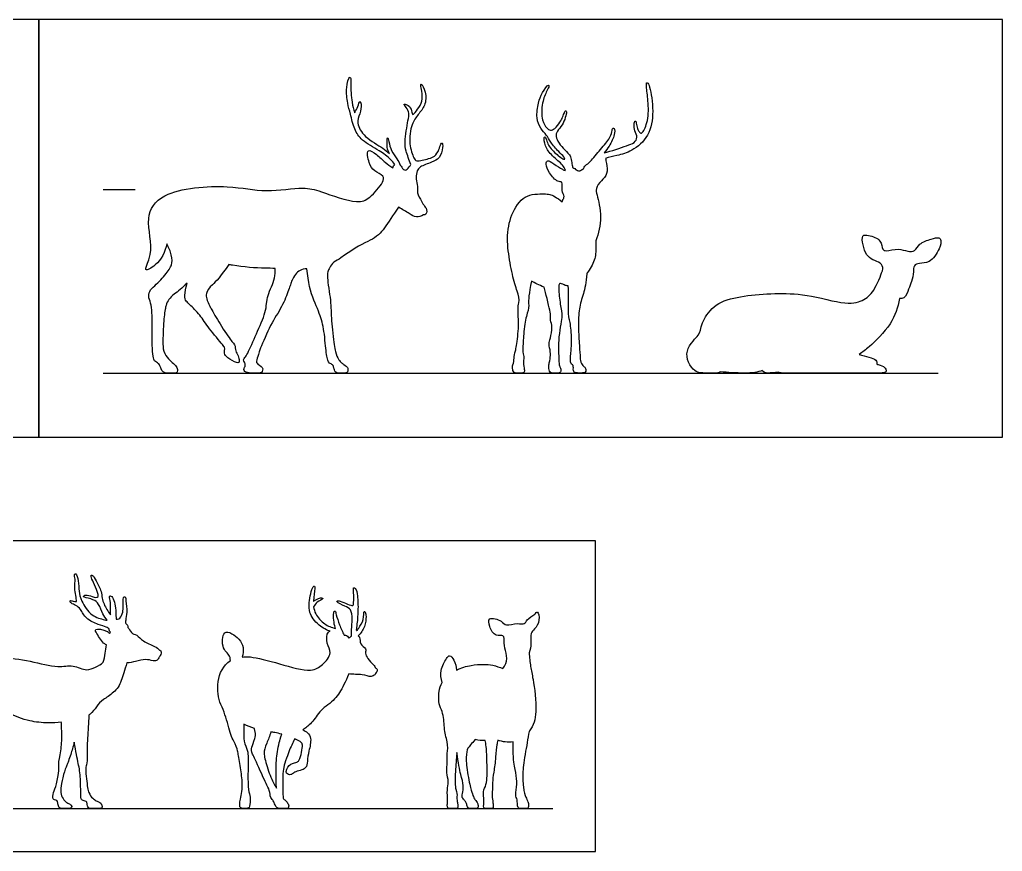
# Model space of a CAD drawing. Header units: millimetres. Extents: x 522.18 to 531.32, y 0.59 to 4.54.
# Drawn here: x 526.659 to 531.322, y 0.592 to 4.537 of the extents above; entities that cross this region are included whole.
import ezdxf

# ---------------------------------------------------------------- set-up
doc = ezdxf.new("R2010")
doc.units = ezdxf.units.MM
for name, color, linetype, true_color in [('AG-DIAGRAM', 7, 'Continuous', 0xfecc66), ('AG-GUIDES', 7, 'Continuous', 0xcccccc), ('AG-OUTLINE', 7, 'Continuous', 0x8000ff), ('X-VPRT', 6, 'Continuous', 0xff00ff)]:
    doc.layers.add(name, color=color, linetype=linetype, true_color=true_color)

msp = doc.modelspace()

# ---------------------------------------------------------------- linework, layer by layer
at = {"layer": 'AG-DIAGRAM'}
for points in [[(527.055, 2.8609), (531.0174, 2.8609)], [(525.9882, 0.7951), (529.1886, 0.7951)]]:
    msp.add_lwpolyline(points, dxfattribs=at)
at = {"layer": 'AG-GUIDES'}
msp.add_lwpolyline([(527.055, 3.7309), (527.2074, 3.7309)], dxfattribs=at)
at = {"layer": 'AG-OUTLINE'}
for points, knots in [([(528.5455, 3.82), (528.5497, 3.8268), (528.558, 3.8426), (528.6154, 3.86), (528.6526, 3.8789), (528.6684, 3.9267), (528.6654, 3.9569), (528.6551, 3.9452), (528.65, 3.9196), (528.629, 3.8862), (528.6006, 3.879), (528.541, 3.8604), (528.5274, 3.8838), (528.5031, 3.9501), (528.5163, 4.0407), (528.5488, 4.087), (528.5859, 4.1301), (528.5894, 4.1885), (528.5651, 4.2384), (528.5613, 4.2234), (528.5682, 4.1962), (528.572, 4.1492), (528.5484, 4.1144), (528.5296, 4.0867), (528.5202, 4.088), (528.5186, 4.1147), (528.5006, 4.1346), (528.477, 4.1388), (528.4962, 4.1202), (528.5086, 4.092), (528.5011, 4.0583), (528.4843, 3.9583), (528.4916, 3.9134), (528.5066, 3.8717), (528.5159, 3.8497), (528.5101, 3.8441), (528.5008, 3.8223), (528.4784, 3.824), (528.4744, 3.8359), (528.468, 3.8447), (528.4648, 3.8476), (528.4598, 3.8577), (528.4502, 3.8782), (528.4199, 3.9153), (528.4127, 3.954), (528.4026, 3.993), (528.4002, 3.927), (528.4085, 3.9115), (528.4135, 3.9017), (528.4031, 3.9108), (528.3834, 3.9308), (528.2948, 3.9754), (528.2554, 4.0443), (528.2735, 4.0898), (528.2826, 4.1321), (528.2714, 4.1582), (528.266, 4.1213), (528.2527, 4.1066), (528.2491, 4.0969), (528.2487, 4.0958), (528.2437, 4.1124), (528.2345, 4.1446), (528.2286, 4.2284), (528.2314, 4.2617), (528.2207, 4.2671), (528.2063, 4.2098), (528.2138, 4.1414), (528.229, 4.0897), (528.2456, 4.0159), (528.2819, 3.9611), (528.3641, 3.9182), (528.4181, 3.8779), (528.4322, 3.8585), (528.4386, 3.8493), (528.4365, 3.8479), (528.4324, 3.8438), (528.4299, 3.8381), (528.429, 3.8346), (528.417, 3.843), (528.3921, 3.8607), (528.357, 3.8953), (528.301, 3.9334), (528.3158, 3.8534), (528.3376, 3.8179), (528.3899, 3.7993), (528.3839, 3.7613), (528.3201, 3.6888), (528.258, 3.6608), (528.085, 3.724), (528.0059, 3.7461), (527.8188, 3.7143), (527.6531, 3.7577), (527.3355, 3.7328), (527.2485, 3.5979), (527.2912, 3.4659), (527.2672, 3.3807), (527.243, 3.3367), (527.3164, 3.3739), (527.3511, 3.4366), (527.3572, 3.4743), (527.3671, 3.455), (527.374, 3.4373), (527.3826, 3.4022), (527.383, 3.3864), (527.3752, 3.362), (527.3648, 3.3457), (527.3309, 3.305), (527.3124, 3.286), (527.2724, 3.2509), (527.2665, 3.2314), (527.2831, 3.1887), (527.2872, 3.1583), (527.2869, 3.0791), (527.2873, 3.0373), (527.2892, 2.949), (527.2929, 2.9245), (527.3056, 2.9147), (527.3114, 2.9104), (527.3206, 2.9037), (527.3241, 2.8979), (527.328, 2.8867), (527.3288, 2.884), (527.333, 2.8676), (527.3433, 2.8609), (527.3778, 2.8609), (527.3898, 2.8609), (527.4032, 2.8609), (527.4069, 2.8647), (527.4084, 2.8798), (527.4064, 2.8866), (527.3971, 2.8976), (527.3909, 2.9039), (527.3818, 2.9122), (527.3806, 2.9132), (527.3698, 2.9229), (527.3609, 2.9329), (527.3448, 2.9556), (527.3402, 2.9705), (527.338, 3.0074), (527.3387, 3.039), (527.3432, 3.1163), (527.3458, 3.1423), (527.3505, 3.1696), (527.3519, 3.1762), (527.359, 3.2024), (527.3719, 3.2199), (527.4096, 3.2473), (527.4299, 3.2649), (527.453, 3.2874), (527.4403, 3.2396), (527.439, 3.211), (527.4592, 3.1924), (527.4725, 3.1793), (527.5057, 3.1454), (527.521, 3.1264), (527.5491, 3.084), (527.5683, 3.0591), (527.6175, 3.0017), (527.6303, 2.9854), (527.632, 2.978), (527.6321, 2.9734), (527.6314, 2.9668), (527.6313, 2.9659), (527.6302, 2.958), (527.6317, 2.9511), (527.6393, 2.9374), (527.6499, 2.9293), (527.6845, 2.9102), (527.6949, 2.9075), (527.7017, 2.9159), (527.7021, 2.9221), (527.6971, 2.9389), (527.6936, 2.9471), (527.6872, 2.9585), (527.6856, 2.9622), (527.683, 2.9707), (527.6822, 2.9756), (527.6815, 2.9899), (527.6763, 3), (527.6564, 3.022), (527.6399, 3.046), (527.5984, 3.1126), (527.5829, 3.1387), (527.5671, 3.167), (527.5642, 3.1724), (527.5475, 3.2037), (527.5421, 3.2239), (527.5485, 3.2521), (527.558, 3.2658), (527.5893, 3.2927), (527.6152, 3.3247), (527.6512, 3.3755), (527.6569, 3.3742), (527.6627, 3.3731), (527.7231, 3.3635), (527.7755, 3.3588), (527.8402, 3.3578), (527.8557, 3.3575), (527.8719, 3.3573), (527.8723, 3.3256), (527.8662, 3.2966), (527.8397, 3.2418), (527.8319, 3.215), (527.8287, 3.1651), (527.8203, 3.135), (527.79, 3.0643), (527.775, 3.0299), (527.7454, 2.9628), (527.7345, 2.9423), (527.7205, 2.9277), (527.7197, 2.92), (527.729, 2.9067), (527.7304, 2.9013), (527.7289, 2.8933), (527.728, 2.8908), (527.7218, 2.8804), (527.7223, 2.8738), (527.7338, 2.8635), (527.7439, 2.8609), (527.7728, 2.8609), (527.7848, 2.8609), (527.8038, 2.8609), (527.8096, 2.8654), (527.8141, 2.8832), (527.8093, 2.891), (527.7941, 2.8998), (527.7912, 2.9017), (527.7834, 2.9085), (527.7814, 2.9133), (527.785, 2.9247), (527.7879, 2.9351), (527.7952, 2.9633), (527.8057, 2.9903), (527.8408, 3.07), (527.8586, 3.1043), (527.895, 3.162), (527.9097, 3.1902), (527.9324, 3.2451), (527.9398, 3.2658), (527.9469, 3.2936), (527.955, 3.3098), (527.9792, 3.3446), (527.9972, 3.3539), (528.0219, 3.356), (528.028, 3.2937), (528.0391, 3.2439), (528.0713, 3.1693), (528.0833, 3.138), (528.0989, 3.0874), (528.1044, 3.0555), (528.1108, 2.9788), (528.1143, 2.9511), (528.1215, 2.9171), (528.1265, 2.9076), (528.1394, 2.9036), (528.1436, 2.9006), (528.1473, 2.8941), (528.1488, 2.8899), (528.1512, 2.8817), (528.1519, 2.879), (528.1551, 2.8659), (528.1613, 2.8609), (528.1809, 2.8609), (528.1907, 2.8609), (528.2102, 2.8609), (528.2155, 2.8642), (528.2174, 2.8772), (528.2166, 2.8826), (528.2115, 2.8911), (528.206, 2.8958), (528.1939, 2.9033), (528.1901, 2.9062), (528.1822, 2.9138), (528.178, 2.9186), (528.1665, 2.9345), (528.161, 2.9475), (528.1539, 2.9787), (528.1498, 3.0076), (528.1402, 3.092), (528.1373, 3.1282), (528.1356, 3.1885), (528.132, 3.2234), (528.1194, 3.3029), (528.1178, 3.3287), (528.124, 3.3525), (528.1335, 3.368), (528.1492, 3.3872), (528.1608, 3.3931), (528.1719, 3.3998), (528.2319, 3.4424), (528.2746, 3.4683), (528.3421, 3.4997), (528.3663, 3.518), (528.3858, 3.5431), (528.3881, 3.5463), (528.4073, 3.5757), (528.4296, 3.6085), (528.457, 3.6479), (528.4759, 3.6367), (528.5064, 3.6187), (528.5398, 3.5966), (528.5647, 3.605), (528.5746, 3.6108), (528.5797, 3.6107), (528.5842, 3.6122), (528.587, 3.6153), (528.5923, 3.6214), (528.5909, 3.6392), (528.5827, 3.6498), (528.5796, 3.6523), (528.5747, 3.6602), (528.5663, 3.6767), (528.5418, 3.7155), (528.5497, 3.7549), (528.535, 3.787), (528.5442, 3.8105), (528.5455, 3.82)], [0, 0, 0, 0, 0.304874, 0.775319, 1.178574, 1.61835, 1.906382, 2.081745, 2.408035, 2.784056, 3.131893, 3.598016, 3.881054, 4.397496, 4.990534, 5.455753, 5.910893, 6.398103, 6.801761, 6.954603, 7.288097, 7.711359, 8.123642, 8.467134, 8.606354, 8.909537, 9.242756, 9.472391, 9.730965, 10.074046, 10.444625, 11.062258, 11.475336, 12.001466, 12.001466, 12.001466, 12.297334, 12.559352, 12.793492, 12.953461, 12.953461, 12.953461, 13.314813, 13.738496, 14.153044, 14.426453, 14.840425, 15.197565, 15.197565, 15.197565, 15.597278, 16.212182, 16.743248, 17.166064, 17.583602, 17.820589, 18.132316, 18.47339, 18.516595, 18.516595, 18.516595, 18.965438, 19.54184, 19.881619, 20.011551, 20.449615, 20.984481, 21.443732, 21.975036, 22.474598, 23.073511, 23.581762, 23.94142, 23.94142, 23.94142, 24.028473, 24.139054, 24.139054, 24.139054, 24.551668, 25.015285, 25.417993, 25.879893, 26.307915, 26.730384, 27.066122, 27.663918, 28.172255, 28.988707, 29.57852, 30.393356, 31.244883, 32.319504, 33.036978, 33.848524, 33.980152, 34.384426, 34.82171, 35.486881, 35.486881, 35.486881, 35.702686, 35.702686, 35.9627, 35.9627, 36.222715, 36.222715, 36.48273, 36.48273, 36.742745, 36.742745, 37.00276, 37.00276, 37.262775, 37.262775, 37.522789, 37.522789, 37.782804, 37.782804, 37.984629, 37.984629, 38.042819, 38.042819, 38.302834, 38.302834, 38.562849, 38.562849, 38.822864, 38.822864, 39.082878, 39.082878, 39.3121, 39.3121, 39.342893, 39.342893, 39.602908, 39.602908, 39.862923, 39.862923, 40.122938, 40.122938, 40.310541, 40.310541, 40.382953, 40.382953, 40.642967, 40.642967, 40.868792, 40.868792, 40.868792, 41.094845, 41.094845, 41.320898, 41.320898, 41.546952, 41.546952, 41.773005, 41.773005, 41.999058, 41.999058, 42.196709, 42.196709, 42.225111, 42.225111, 42.451164, 42.451164, 42.677218, 42.677218, 42.903271, 42.903271, 43.129324, 43.129324, 43.355377, 43.355377, 43.457762, 43.457762, 43.58143, 43.58143, 43.807483, 43.807483, 44.033537, 44.033537, 44.214833, 44.214833, 44.25959, 44.25959, 44.485643, 44.485643, 44.711696, 44.711696, 44.937749, 44.937749, 44.937749, 45.001589, 45.001589, 45.599298, 45.599298, 45.773417, 45.773417, 45.773417, 46.000508, 46.000508, 46.249166, 46.249166, 46.497825, 46.497825, 46.746483, 46.746483, 46.995141, 46.995141, 47.2438, 47.2438, 47.413006, 47.413006, 47.492458, 47.492458, 47.741116, 47.741116, 47.989775, 47.989775, 48.238433, 48.238433, 48.487091, 48.487091, 48.73575, 48.73575, 48.807398, 48.807398, 48.984408, 48.984408, 49.233066, 49.233066, 49.481725, 49.481725, 49.730383, 49.730383, 49.979041, 49.979041, 50.2277, 50.2277, 50.476358, 50.476358, 50.696588, 50.696588, 50.696588, 50.930369, 50.930369, 51.164149, 51.164149, 51.39793, 51.39793, 51.631711, 51.631711, 51.865492, 51.865492, 52.099272, 52.099272, 52.2623, 52.2623, 52.333053, 52.333053, 52.566834, 52.566834, 52.800614, 52.800614, 53.034395, 53.034395, 53.268176, 53.268176, 53.501957, 53.501957, 53.609694, 53.609694, 53.735737, 53.735737, 53.969518, 53.969518, 54.203299, 54.203299, 54.43708, 54.43708, 54.67086, 54.67086, 54.904641, 54.904641, 55.138422, 55.138422, 55.138422, 55.267414, 55.267414, 55.865123, 55.865123, 56.38838, 56.38838, 56.462833, 56.462833, 57.060542, 57.060542, 57.060542, 57.53906, 57.916752, 58.281303, 58.281303, 58.281303, 58.449527, 58.449527, 58.449527, 58.773405, 58.921591, 58.921591, 58.921591, 59.251103, 59.661651, 60.047617, 60.416114, 60.736233, 60.736233, 60.736233, 60.736233]), ([(529.4383, 3.879), (529.4557, 3.8849), (529.4983, 3.8938), (529.5672, 3.9116), (529.6507, 3.9851), (529.6694, 4.0993), (529.6531, 4.2116), (529.6393, 4.2396), (529.632, 4.2371), (529.6334, 4.2153), (529.6418, 4.1486), (529.6451, 4.0623), (529.6178, 4.0028), (529.6057, 3.9966), (529.5937, 4.0115), (529.5867, 4.0314), (529.5843, 4.0555), (529.5772, 4.0577), (529.5738, 4.0388), (529.5754, 4.0123), (529.5937, 3.9786), (529.5749, 3.9505), (529.5358, 3.9397), (529.4682, 3.9139), (529.4322, 3.905), (529.441, 3.9153), (529.4627, 3.9448), (529.4828, 3.9874), (529.4835, 4.0209), (529.4717, 4.025), (529.4696, 4.002), (529.456, 3.9677), (529.4086, 3.9154), (529.3648, 3.8585), (529.3395, 3.8445), (529.3369, 3.8352), (529.3359, 3.8313), (529.3308, 3.83), (529.322, 3.8183), (529.3002, 3.8219), (529.2903, 3.8344), (529.2832, 3.8359), (529.2826, 3.836), (529.2814, 3.8439), (529.2784, 3.8591), (529.2748, 3.888), (529.2599, 3.9052), (529.2297, 3.935), (529.2075, 3.9667), (529.2011, 3.997), (529.2228, 4.0224), (529.2433, 4.0542), (529.2523, 4.0866), (529.2551, 4.103), (529.2476, 4.1055), (529.2437, 4.0964), (529.2354, 4.0733), (529.2238, 4.0517), (529.2009, 4.0183), (529.1771, 4.0107), (529.1583, 4.0234), (529.1337, 4.0621), (529.136, 4.1418), (529.1583, 4.1972), (529.1719, 4.2199), (529.1677, 4.2331), (529.1342, 4.1866), (529.1195, 4.1439), (529.1086, 4.0715), (529.1294, 4.0214), (529.1599, 3.9909), (529.1773, 3.9559), (529.2154, 3.9117), (529.2402, 3.8898), (529.248, 3.8744), (529.237, 3.8748), (529.1932, 3.9073), (529.1611, 3.9499), (529.1571, 3.9765), (529.1505, 3.9819), (529.1462, 3.9767), (529.1509, 3.9333), (529.185, 3.8911), (529.2362, 3.8496), (529.245, 3.8322), (529.2496, 3.8241), (529.2485, 3.8232), (529.2477, 3.8224), (529.2471, 3.8216), (529.2429, 3.8234), (529.2339, 3.8267), (529.194, 3.8525), (529.1635, 3.8749), (529.1531, 3.8493), (529.1709, 3.8099), (529.2087, 3.7652), (529.2386, 3.7717), (529.228, 3.7244), (529.2463, 3.7004), (529.2397, 3.6882), (529.237, 3.6834), (529.2369, 3.6832), (529.235, 3.6807), (529.2338, 3.6771), (529.2333, 3.6734), (529.2078, 3.6934), (529.188, 3.705), (529.16, 3.7111), (529.1366, 3.7115), (529.0707, 3.7069), (529.0434, 3.6905), (529.0001, 3.6297), (528.986, 3.5954), (528.973, 3.5188), (528.9723, 3.48), (528.9829, 3.4013), (528.9893, 3.3645), (529.0044, 3.2961), (529.0122, 3.2692), (529.0282, 3.2296), (529.0305, 3.2112), (529.0235, 3.1769), (529.0228, 3.1546), (529.0268, 3.0997), (529.026, 3.0689), (529.0188, 3.0007), (529.0151, 2.9776), (529.0073, 2.9534), (529.0052, 2.9419), (529.0046, 2.9201), (529.0029, 2.9098), (528.9986, 2.8965), (528.9978, 2.8927), (528.9972, 2.8836), (528.9979, 2.8785), (529.0024, 2.8651), (529.0081, 2.8609), (529.0251, 2.8609), (529.0335, 2.8609), (529.0499, 2.8609), (529.054, 2.8639), (529.054, 2.8753), (529.0531, 2.883), (529.0513, 2.8931), (529.0512, 2.8937), (529.0492, 2.9046), (529.049, 2.9139), (529.052, 2.9301), (529.0517, 2.9378), (529.0474, 2.9526), (529.0467, 2.9673), (529.048, 3.0117), (529.05, 3.0385), (529.0567, 3.1012), (529.0615, 3.126), (529.0739, 3.1626), (529.076, 3.1782), (529.072, 3.2041), (529.0765, 3.2394), (529.0874, 3.2971), (529.1043, 3.2877), (529.1244, 3.278), (529.1476, 3.2682), (529.1516, 3.2516), (529.1562, 3.2336), (529.1734, 3.1694), (529.1789, 3.1412), (529.1773, 3.1178), (529.1785, 3.1069), (529.1853, 3.0862), (529.1854, 3.0715), (529.1791, 3.0332), (529.1761, 3.0198), (529.1706, 3.0045), (529.1708, 2.994), (529.1769, 2.9675), (529.1782, 2.9555), (529.1771, 2.934), (529.1753, 2.9225), (529.1705, 2.9028), (529.1696, 2.8959), (529.1698, 2.8848), (529.1703, 2.8804), (529.1737, 2.866), (529.1791, 2.8609), (529.1955, 2.8609), (529.204, 2.8609), (529.2217, 2.8609), (529.2263, 2.8639), (529.2274, 2.8756), (529.226, 2.8824), (529.222, 2.8917), (529.2215, 2.8931), (529.2187, 2.902), (529.2174, 2.9112), (529.217, 2.9356), (529.2166, 2.9495), (529.2151, 2.9788), (529.2154, 2.9966), (529.2184, 3.0384), (529.2209, 3.059), (529.2281, 3.0996), (529.2305, 3.1144), (529.233, 3.1329), (529.2315, 3.1488), (529.2231, 3.1936), (529.2201, 3.218), (529.2174, 3.2558), (529.2171, 3.2648), (529.2179, 3.2802), (529.2194, 3.2848), (529.2264, 3.2856), (529.2333, 3.2835), (529.2483, 3.2759), (529.2549, 3.2747), (529.2625, 3.275), (529.2644, 3.2339), (529.2646, 3.2007), (529.2617, 3.15), (529.263, 3.1311), (529.2711, 3.1059), (529.2742, 3.0841), (529.2784, 3.0218), (529.2781, 2.9941), (529.273, 2.9456), (529.272, 2.9291), (529.2729, 2.912), (529.2749, 2.9064), (529.2818, 2.901), (529.2841, 2.8986), (529.2857, 2.8952), (529.2861, 2.8932), (529.2864, 2.8874), (529.2864, 2.8837), (529.2858, 2.8699), (529.2888, 2.8646), (529.3015, 2.8617), (529.3105, 2.8609), (529.334, 2.8609), (529.3409, 2.8623), (529.345, 2.8678), (529.3457, 2.8721), (529.3442, 2.8835), (529.3416, 2.888), (529.3349, 2.8926), (529.3328, 2.8947), (529.3286, 2.9), (529.3265, 2.9032), (529.3205, 2.9144), (529.3184, 2.924), (529.3182, 2.9474), (529.317, 2.9663), (529.3128, 3.0182), (529.3112, 3.0472), (529.3094, 3.1117), (529.3111, 3.1401), (529.3197, 3.1894), (529.3258, 3.2137), (529.3413, 3.26), (529.3467, 3.2916), (529.35, 3.3323), (529.3536, 3.3373), (529.3572, 3.3426), (529.3758, 3.3711), (529.3853, 3.3921), (529.3935, 3.4306), (529.3944, 3.4563), (529.3923, 3.4886), (529.4064, 3.5233), (529.4243, 3.6029), (529.4, 3.7021), (529.39, 3.7366), (529.4191, 3.7749), (529.4508, 3.8031), (529.444, 3.8556), (529.4407, 3.8711), (529.4383, 3.879)], [1.010827, 1.010827, 1.010827, 1.010827, 1.448981, 1.999791, 2.646507, 3.336452, 4.019565, 4.330051, 4.450496, 4.717571, 5.24461, 5.860493, 6.354957, 6.544325, 6.797571, 7.109073, 7.412538, 7.530782, 7.783926, 8.17278, 8.511362, 8.834903, 9.239078, 9.911983, 9.911983, 9.911983, 10.198866, 10.694314, 11.0345, 11.191347, 11.461049, 11.850856, 12.395033, 12.941238, 13.26623, 13.488121, 13.488121, 13.488121, 13.751062, 14.032089, 14.322181, 14.350914, 14.350914, 14.350914, 14.663372, 14.998059, 15.298559, 15.713764, 16.11528, 16.448328, 16.80416, 17.203236, 17.5785, 17.816426, 17.952767, 18.133846, 18.448043, 18.775984, 19.177335, 19.47455, 19.755596, 20.174209, 20.744105, 21.244625, 21.559836, 21.704969, 22.13413, 22.599014, 23.132596, 23.596514, 24.004983, 24.405637, 24.894044, 25.271781, 25.490308, 25.638992, 26.106345, 26.589172, 26.905646, 27.057764, 27.181723, 27.577989, 28.066605, 28.57724, 28.914784, 28.914784, 28.914784, 28.988352, 28.988352, 28.988352, 29.224771, 29.673107, 30.031282, 30.292473, 30.717845, 31.198025, 31.475665, 31.870765, 32.213506, 32.473598, 32.473598, 32.473598, 32.480544, 32.586013, 32.586013, 32.586013, 32.840929, 32.840929, 33.095846, 33.095846, 33.350762, 33.350762, 33.605678, 33.605678, 33.860594, 33.860594, 34.115511, 34.115511, 34.370427, 34.370427, 34.625343, 34.625343, 34.880259, 34.880259, 35.135176, 35.135176, 35.390092, 35.390092, 35.645008, 35.645008, 35.899925, 35.899925, 36.004856, 36.004856, 36.154841, 36.154841, 36.409757, 36.409757, 36.664673, 36.664673, 36.91959, 36.91959, 37.16097, 37.16097, 37.174506, 37.174506, 37.429422, 37.429422, 37.684338, 37.684338, 37.939255, 37.939255, 38.194171, 38.194171, 38.449087, 38.449087, 38.704004, 38.704004, 38.95892, 38.95892, 38.95892, 39.186835, 39.186835, 39.186835, 39.281381, 39.281381, 39.498263, 39.498263, 39.715146, 39.715146, 39.932028, 39.932028, 40.148911, 40.148911, 40.365793, 40.365793, 40.582675, 40.582675, 40.799558, 40.799558, 40.926122, 40.926122, 41.01644, 41.01644, 41.233322, 41.233322, 41.450205, 41.450205, 41.667087, 41.667087, 41.88397, 41.88397, 41.921508, 41.921508, 42.100852, 42.100852, 42.317734, 42.317734, 42.534617, 42.534617, 42.751499, 42.751499, 42.968381, 42.968381, 43.185264, 43.185264, 43.402146, 43.402146, 43.494497, 43.494497, 43.619028, 43.619028, 43.835911, 43.835911, 43.966119, 43.966119, 43.966119, 44.16361, 44.16361, 44.3611, 44.3611, 44.558591, 44.558591, 44.756081, 44.756081, 44.953572, 44.953572, 45.151062, 45.151062, 45.348553, 45.348553, 45.449238, 45.449238, 45.546043, 45.546043, 45.743534, 45.743534, 45.941024, 45.941024, 46.138515, 46.138515, 46.336006, 46.336006, 46.533496, 46.533496, 46.632773, 46.632773, 46.730987, 46.730987, 46.928477, 46.928477, 47.125968, 47.125968, 47.323458, 47.323458, 47.520949, 47.520949, 47.718439, 47.718439, 47.902955, 47.902955, 47.902955, 47.957763, 47.957763, 48.174646, 48.174646, 48.391528, 48.391528, 48.391528, 49.007117, 49.663133, 50.026078, 50.447263, 50.860057, 51.301811, 51.617926, 51.617926, 51.617926, 51.617926]), ([(530.834, 3.2144), (530.8415, 3.214), (530.8639, 3.2175), (530.8768, 3.2613), (530.8929, 3.2942), (530.9029, 3.3392), (530.899, 3.3721), (530.9308, 3.3844), (530.9801, 3.38), (531.0257, 3.4479), (531.0337, 3.4894), (531.0205, 3.5067), (530.9828, 3.4961), (530.927, 3.4778), (530.9097, 3.4377), (530.8708, 3.436), (530.8299, 3.4555), (530.7731, 3.4378), (530.7507, 3.4459), (530.7505, 3.4958), (530.69, 3.515), (530.6528, 3.5179), (530.6609, 3.4659), (530.6752, 3.4208), (530.7057, 3.3958), (530.7459, 3.3864), (530.7612, 3.3527), (530.7448, 3.3315), (530.7426, 3.3164), (530.7258, 3.2759), (530.7094, 3.2475), (530.6771, 3.2148), (530.6557, 3.2029), (530.6024, 3.1885), (530.5556, 3.1932), (530.4218, 3.2264), (530.364, 3.2355), (530.2664, 3.2389), (530.2173, 3.2379), (530.1185, 3.2305), (530.0731, 3.2233), (529.9899, 3.202), (529.9579, 3.1834), (529.9132, 3.1301), (529.8992, 3.1048), (529.8879, 3.0569), (529.8814, 3.0413), (529.867, 3.0273), (529.8577, 3.0169), (529.8459, 3.0022), (529.8455, 3.0017), (529.8331, 2.9863), (529.8266, 2.9699), (529.8246, 2.9342), (529.8293, 2.9168), (529.8503, 2.8832), (529.8603, 2.8724), (529.879, 2.8632), (529.8944, 2.8609), (529.9374, 2.8609), (529.9536, 2.8609), (529.9752, 2.8609), (529.9818, 2.863), (529.9846, 2.8671), (530.0189, 2.863), (530.0567, 2.8609), (530.1356, 2.8609), (530.1639, 2.865), (530.1829, 2.8732), (530.1873, 2.865), (530.1964, 2.8609), (530.224, 2.8609), (530.2406, 2.8623), (530.26, 2.865), (530.2648, 2.8623), (530.2708, 2.8609), (530.295, 2.8609), (530.3216, 2.8609), (530.3935, 2.8609), (530.4423, 2.8609), (530.5656, 2.8609), (530.614, 2.8609), (530.6843, 2.8609), (530.7135, 2.8609), (530.7598, 2.8609), (530.7713, 2.864), (530.771, 2.8763), (530.7682, 2.8822), (530.757, 2.8937), (530.747, 2.8982), (530.7308, 2.902), (530.729, 2.9024), (530.7272, 2.9027), (530.7262, 2.9094), (530.7289, 2.9306), (530.6714, 2.9396), (530.6432, 2.9491), (530.6598, 2.9608), (530.6924, 2.9852), (530.8025, 3.0917), (530.826, 3.1725), (530.834, 3.2144)], [1.197943, 1.197943, 1.197943, 1.197943, 1.38596, 1.807735, 2.194403, 2.609876, 2.940678, 3.263257, 3.681939, 4.22229, 4.613212, 4.852242, 5.221118, 5.69418, 6.075565, 6.426475, 6.844222, 7.308227, 7.56919, 7.962302, 8.439098, 8.759812, 9.158579, 9.592247, 9.96822, 10.354936, 10.687979, 11.07778, 11.07778, 11.07778, 11.374091, 11.374091, 11.670401, 11.670401, 11.966712, 11.966712, 12.263023, 12.263023, 12.559333, 12.559333, 12.855644, 12.855644, 13.151954, 13.151954, 13.448265, 13.448265, 13.744576, 13.744576, 14.030443, 14.030443, 14.040886, 14.040886, 14.337197, 14.337197, 14.633507, 14.633507, 14.929818, 14.929818, 15.226129, 15.226129, 15.522439, 15.522439, 15.802532, 15.802532, 15.802532, 16.141775, 16.141775, 16.449343, 16.449343, 16.449343, 16.60985, 16.60985, 16.770358, 16.770358, 16.770358, 16.893094, 16.893094, 17.185555, 17.185555, 17.478016, 17.478016, 17.770478, 17.770478, 18.062939, 18.062939, 18.3554, 18.3554, 18.647861, 18.647861, 18.940323, 18.940323, 18.977991, 18.977991, 18.977991, 19.255956, 19.808433, 19.808433, 19.808433, 20.288915, 21.03266, 21.728328, 21.728328, 21.728328, 21.728328]), ([(527.3204, 1.5136), (527.3214, 1.5143), (527.3274, 1.5193), (527.3324, 1.5379), (527.3274, 1.5445), (527.3224, 1.5459), (527.3217, 1.546), (527.3179, 1.5525), (527.2989, 1.5669), (527.2431, 1.5856), (527.2176, 1.6203), (527.1856, 1.6245), (527.1793, 1.6491), (527.1724, 1.6537), (527.173, 1.6572), (527.1735, 1.6657), (527.1592, 1.6723), (527.162, 1.6908), (527.1696, 1.727), (527.163, 1.7764), (527.1618, 1.7996), (527.151, 1.8008), (527.1503, 1.7856), (527.151, 1.7466), (527.1481, 1.7201), (527.1312, 1.6905), (527.1208, 1.6927), (527.1168, 1.6932), (527.1157, 1.7029), (527.1169, 1.7361), (527.1069, 1.7948), (527.0816, 1.8105), (527.0901, 1.7769), (527.0898, 1.7473), (527.09, 1.7219), (527.0899, 1.7144), (527.0837, 1.7226), (527.0723, 1.7397), (527.0584, 1.7648), (527.049, 1.7936), (527.048, 1.8256), (527.0224, 1.874), (527.0071, 1.9025), (526.9977, 1.9034), (526.9964, 1.8936), (527.0105, 1.8659), (527.0258, 1.8252), (527.0334, 1.8077), (527.0283, 1.792), (526.9937, 1.8049), (526.9696, 1.8092), (526.959, 1.8014), (526.9675, 1.7954), (527.01, 1.788), (527.0368, 1.7661), (527.0518, 1.7167), (527.0669, 1.6978), (527.0744, 1.6882), (527.0707, 1.6888), (527.0507, 1.6932), (526.9962, 1.7064), (526.9506, 1.7777), (526.9384, 1.8253), (526.9401, 1.8712), (526.928, 1.9127), (526.9153, 1.9052), (526.926, 1.8797), (526.9147, 1.8453), (526.9306, 1.7803), (526.9269, 1.7754), (526.9135, 1.7775), (526.894, 1.7847), (526.9031, 1.7662), (526.9271, 1.7601), (526.9496, 1.7394), (526.9728, 1.6927), (527.0307, 1.6679), (527.0681, 1.6567), (527.0847, 1.6483), (527.0837, 1.6383), (527.0882, 1.6332), (527.0905, 1.631), (527.0886, 1.6297), (527.0869, 1.6278), (527.0854, 1.6257), (527.0821, 1.6297), (527.0673, 1.6429), (527.009, 1.6518), (527.0272, 1.6218), (527.0505, 1.5815), (527.0677, 1.5726), (527.0704, 1.5716), (527.069, 1.5581), (527.0631, 1.5327), (527.0614, 1.4844), (527.017, 1.4666), (526.9761, 1.4445), (526.9099, 1.4799), (526.8379, 1.46), (526.7049, 1.4984), (526.5701, 1.5154), (526.4307, 1.5036), (526.3652, 1.4483), (526.2926, 1.4656), (526.2836, 1.5473), (526.2335, 1.5828), (526.1825, 1.6061), (526.2153, 1.5265), (526.2197, 1.4527), (526.3223, 1.41), (526.3623, 1.4204), (526.3814, 1.427), (526.3761, 1.4139), (526.3738, 1.403), (526.3757, 1.3818), (526.3816, 1.3624), (526.3938, 1.3325), (526.3952, 1.3291), (526.3967, 1.3257), (526.4062, 1.2734), (526.4123, 1.2374), (526.4178, 1.1977), (526.4158, 1.1806), (526.4023, 1.152), (526.3934, 1.142), (526.3716, 1.1303), (526.3639, 1.1249), (526.3547, 1.1149), (526.3515, 1.1008), (526.348, 1.0545), (526.3433, 1.0294), (526.3279, 0.9753), (526.3214, 0.9507), (526.3107, 0.9062), (526.3058, 0.8898), (526.2967, 0.8684), (526.2948, 0.86), (526.2961, 0.8481), (526.2989, 0.8442), (526.3085, 0.8402), (526.3123, 0.8378), (526.3179, 0.8318), (526.3189, 0.827), (526.3182, 0.8195), (526.3181, 0.8188), (526.3178, 0.8123), (526.319, 0.8071), (526.3245, 0.7976), (526.328, 0.7951), (526.3361, 0.7951), (526.343, 0.7951), (526.3624, 0.7951), (526.3697, 0.7951), (526.3799, 0.7951), (526.3829, 0.7978), (526.3848, 0.8083), (526.3817, 0.8135), (526.3675, 0.8236), (526.3613, 0.8285), (526.3559, 0.8334), (526.3557, 0.8336), (526.3505, 0.8383), (526.3462, 0.8431), (526.3388, 0.8533), (526.3372, 0.8635), (526.3384, 0.8938), (526.3417, 0.9146), (526.3537, 0.9673), (526.3614, 0.9918), (526.3803, 1.0369), (526.3962, 1.0614), (526.4183, 1.0878), (526.4189, 1.0854), (526.4198, 1.083), (526.4247, 1.0728), (526.4303, 1.0584), (526.4454, 1.0162), (526.4519, 0.9968), (526.4628, 0.9613), (526.4682, 0.9406), (526.4787, 0.8933), (526.4811, 0.8783), (526.4802, 0.8653), (526.4814, 0.859), (526.4867, 0.8469), (526.4901, 0.8434), (526.4984, 0.8418), (526.5018, 0.839), (526.5069, 0.83), (526.5086, 0.8245), (526.5097, 0.8173), (526.5098, 0.8166), (526.5108, 0.8085), (526.5126, 0.8032), (526.518, 0.7967), (526.5239, 0.7951), (526.542, 0.7951), (526.5503, 0.7951), (526.5654, 0.7951), (526.5704, 0.7968), (526.575, 0.8037), (526.5751, 0.8071), (526.5711, 0.8137), (526.5678, 0.817), (526.5588, 0.8234), (526.5528, 0.8281), (526.5441, 0.8352), (526.5429, 0.8363), (526.5357, 0.843), (526.5303, 0.8498), (526.5199, 0.8676), (526.5136, 0.8844), (526.4999, 0.9323), (526.4941, 0.9553), (526.4847, 0.9998), (526.4803, 1.0195), (526.4723, 1.0541), (526.4731, 1.0714), (526.4842, 1.1059), (526.4966, 1.1237), (526.5351, 1.1604), (526.5528, 1.1755), (526.5854, 1.1989), (526.5984, 1.2192), (526.6082, 1.2482), (526.6082, 1.2483), (526.6083, 1.2484), (526.6395, 1.2317), (526.6911, 1.21), (526.7846, 1.1995), (526.836, 1.2023), (526.8563, 1.2052), (526.8571, 1.2002), (526.8576, 1.1946), (526.8583, 1.1728), (526.8585, 1.1519), (526.8584, 1.0997), (526.8557, 1.0744), (526.8451, 1.0252), (526.8432, 1.0076), (526.8461, 0.9862), (526.8446, 0.9687), (526.8361, 0.9204), (526.8313, 0.9018), (526.8208, 0.876), (526.8177, 0.8643), (526.816, 0.8433), (526.8183, 0.8375), (526.8294, 0.8354), (526.8333, 0.834), (526.8374, 0.8309), (526.8389, 0.8269), (526.8401, 0.8195), (526.8402, 0.8187), (526.8414, 0.81), (526.8436, 0.8042), (526.8499, 0.7969), (526.855, 0.7951), (526.8688, 0.7951), (526.8772, 0.7951), (526.8971, 0.7951), (526.903, 0.7968), (526.9065, 0.8037), (526.9062, 0.8069), (526.9016, 0.8132), (526.897, 0.8162), (526.8855, 0.8213), (526.881, 0.8243), (526.8741, 0.8305), (526.8716, 0.833), (526.8623, 0.8438), (526.8578, 0.8529), (526.8536, 0.8734), (526.8536, 0.8864), (526.8578, 0.9181), (526.8616, 0.936), (526.8727, 0.9757), (526.8778, 0.9905), (526.887, 1.01), (526.8932, 1.0272), (526.9066, 1.0693), (526.9122, 1.0887), (526.9178, 1.1101), (526.925, 1.066), (526.9313, 1.0323), (526.9423, 0.986), (526.9457, 0.9616), (526.9481, 0.9106), (526.9487, 0.8886), (526.9485, 0.8519), (526.9495, 0.8411), (526.9536, 0.8348), (526.9582, 0.8326), (526.9724, 0.8303), (526.9764, 0.8282), (526.9778, 0.8237), (526.9783, 0.8215), (526.9793, 0.8157), (526.9799, 0.8122), (526.9815, 0.7994), (526.9866, 0.7951), (527.0049, 0.7951), (527.0161, 0.7951), (527.0425, 0.7951), (527.0494, 0.7974), (527.0504, 0.8063), (527.0492, 0.8111), (527.0431, 0.8213), (527.0377, 0.8253), (527.0247, 0.8302), (527.0192, 0.8334), (527.0111, 0.8395), (527.0087, 0.8415), (526.998, 0.8512), (526.9917, 0.8601), (526.9831, 0.8808), (526.9792, 0.9027), (526.972, 0.9693), (526.972, 0.9914), (526.9791, 1.0129), (526.9802, 1.0281), (526.9778, 1.0676), (526.9784, 1.0947), (526.9836, 1.1638), (526.9858, 1.2002), (526.9875, 1.2384), (526.9893, 1.2398), (526.991, 1.2412), (527.0051, 1.2533), (527.0152, 1.2651), (527.0311, 1.2912), (527.0422, 1.3023), (527.0708, 1.3206), (527.0865, 1.3324), (527.1211, 1.3614), (527.1334, 1.3797), (527.1482, 1.4236), (527.1571, 1.4516), (527.1676, 1.4856), (527.1812, 1.4864), (527.2156, 1.4931), (527.2532, 1.5055), (527.2907, 1.4957), (527.3111, 1.4942), (527.3183, 1.5076), (527.3204, 1.5136)], [-1.733836, -1.733836, -1.733836, -1.733836, -1.665368, -1.29584, -1.04461, -1.007585, -1.007585, -1.007585, -0.588327, 0.012855, 0.515837, 0.933109, 1.343898, 1.343898, 1.343898, 1.600575, 1.878148, 2.186641, 2.668383, 3.234346, 3.583219, 3.771112, 4.04314, 4.534573, 4.959544, 5.383769, 5.657076, 5.657076, 5.657076, 6.005398, 6.659841, 6.965248, 7.340523, 7.855591, 8.101184, 8.101184, 8.101184, 8.534368, 8.953517, 9.374465, 9.816398, 10.392501, 10.828013, 11.055255, 11.254926, 11.690813, 12.218621, 12.555366, 12.804953, 13.254445, 13.654978, 13.882951, 14.080076, 14.587335, 15.049113, 15.596537, 16.0689, 16.0689, 16.0689, 16.240606, 16.862397, 17.567178, 18.111683, 18.659375, 19.124464, 19.320983, 19.692085, 20.194293, 20.813083, 20.958605, 21.248518, 21.549255, 21.815631, 22.204061, 22.628121, 23.182908, 23.799737, 24.294499, 24.601738, 24.826779, 25.0674, 25.0674, 25.0674, 25.211757, 25.211757, 25.211757, 25.434737, 25.998913, 26.346473, 26.958066, 27.072712, 27.072712, 27.072712, 27.569923, 28.082511, 28.594647, 29.111102, 29.747409, 30.410147, 31.314269, 32.248827, 33.156928, 33.85706, 34.44666, 35.113462, 35.737942, 36.179818, 36.790792, 37.47489, 38.239361, 38.847892, 38.847892, 38.847892, 39.036759, 39.036759, 39.308238, 39.308238, 39.34383, 39.34383, 39.34383, 39.591895, 39.591895, 39.83996, 39.83996, 40.088026, 40.088026, 40.336091, 40.336091, 40.584157, 40.584157, 40.832222, 40.832222, 41.080288, 41.080288, 41.328353, 41.328353, 41.576419, 41.576419, 41.824484, 41.824484, 42.07255, 42.07255, 42.320615, 42.320615, 42.346926, 42.346926, 42.568681, 42.568681, 42.816746, 42.816746, 43.064812, 43.064812, 43.312877, 43.312877, 43.560943, 43.560943, 43.809008, 43.809008, 44.057074, 44.057074, 44.067938, 44.067938, 44.305139, 44.305139, 44.553204, 44.553204, 44.80127, 44.80127, 45.049335, 45.049335, 45.297401, 45.297401, 45.297401, 45.38523, 45.38523, 45.656708, 45.656708, 45.928187, 45.928187, 46.199665, 46.199665, 46.471143, 46.471143, 46.742622, 46.742622, 47.0141, 47.0141, 47.285579, 47.285579, 47.533576, 47.533576, 47.557057, 47.557057, 47.828536, 47.828536, 48.100014, 48.100014, 48.371492, 48.371492, 48.642971, 48.642971, 48.914449, 48.914449, 49.185928, 49.185928, 49.457406, 49.457406, 49.503451, 49.503451, 49.728885, 49.728885, 50.000363, 50.000363, 50.271841, 50.271841, 50.54332, 50.54332, 50.814798, 50.814798, 51.086277, 51.086277, 51.357755, 51.357755, 51.629234, 51.629234, 51.629898, 51.629898, 51.629898, 52.435445, 52.993484, 53.387395, 53.387395, 53.387395, 53.491131, 53.491131, 53.753527, 53.753527, 54.015922, 54.015922, 54.278317, 54.278317, 54.540713, 54.540713, 54.803108, 54.803108, 55.065503, 55.065503, 55.327899, 55.327899, 55.590294, 55.590294, 55.827318, 55.827318, 55.85269, 55.85269, 56.115085, 56.115085, 56.37748, 56.37748, 56.639876, 56.639876, 56.902271, 56.902271, 57.164666, 57.164666, 57.427062, 57.427062, 57.596835, 57.596835, 57.689457, 57.689457, 57.951852, 57.951852, 58.214248, 58.214248, 58.476643, 58.476643, 58.739038, 58.739038, 59.001434, 59.001434, 59.186448, 59.186448, 59.186448, 59.470036, 59.470036, 59.753623, 59.753623, 60.037211, 60.037211, 60.320799, 60.320799, 60.604386, 60.604386, 60.887974, 60.887974, 61.030677, 61.030677, 61.171562, 61.171562, 61.455149, 61.455149, 61.738737, 61.738737, 62.022325, 62.022325, 62.305912, 62.305912, 62.5895, 62.5895, 62.787976, 62.787976, 62.873088, 62.873088, 63.156675, 63.156675, 63.440263, 63.440263, 63.723851, 63.723851, 64.007438, 64.007438, 64.291026, 64.291026, 64.574614, 64.574614, 64.574614, 64.61378, 64.61378, 64.876176, 64.876176, 65.138571, 65.138571, 65.400966, 65.400966, 65.663362, 65.663362, 65.925757, 65.925757, 65.925757, 66.326034, 66.861635, 67.33809, 67.686702, 67.93043, 67.93043, 67.93043, 67.93043]), ([(528.2656, 1.6143), (528.2782, 1.6269), (528.2991, 1.6563), (528.3036, 1.7044), (528.3013, 1.7262), (528.2894, 1.7339), (528.2954, 1.6902), (528.2695, 1.6547), (528.254, 1.6296), (528.2598, 1.6691), (528.2656, 1.7337), (528.2637, 1.8), (528.256, 1.838), (528.2398, 1.8454), (528.2456, 1.8156), (528.2436, 1.7755), (528.2435, 1.7527), (528.2128, 1.7661), (528.1826, 1.7785), (528.1645, 1.7821), (528.1624, 1.7715), (528.2045, 1.7555), (528.2328, 1.7406), (528.2399, 1.6936), (528.2323, 1.6443), (528.2337, 1.6234), (528.2342, 1.6131), (528.2337, 1.6129), (528.2284, 1.6099), (528.2245, 1.6068), (528.2212, 1.6033), (528.2165, 1.6095), (528.2112, 1.6172), (528.2011, 1.6171), (528.199, 1.6169), (528.1908, 1.6331), (528.1766, 1.6653), (528.1611, 1.7103), (528.1575, 1.7343), (528.1449, 1.7277), (528.1495, 1.6741), (528.1562, 1.6531), (528.1575, 1.6497), (528.1394, 1.6537), (528.1043, 1.6676), (528.0637, 1.7102), (528.0552, 1.7407), (528.0537, 1.7524), (528.0585, 1.7602), (528.066, 1.7747), (528.1025, 1.7897), (528.0945, 1.7951), (528.0749, 1.7929), (528.0594, 1.7833), (528.0528, 1.7766), (528.0529, 1.7773), (528.0538, 1.8), (528.0607, 1.8357), (528.0603, 1.8522), (528.0449, 1.8474), (528.0304, 1.7664), (528.0322, 1.7235), (528.0656, 1.6684), (528.1186, 1.6396), (528.1325, 1.6361), (528.1296, 1.6354), (528.1153, 1.6278), (528.1114, 1.5782), (528.1336, 1.5488), (528.1299, 1.5138), (528.0982, 1.4747), (528.0373, 1.4375), (527.8945, 1.4824), (527.7566, 1.5179), (527.728, 1.5144), (527.715, 1.5137), (527.7183, 1.5282), (527.7278, 1.5768), (527.6712, 1.6265), (527.6226, 1.6416), (527.6148, 1.5475), (527.6574, 1.5255), (527.6588, 1.5023), (527.6586, 1.4972), (527.6252, 1.4718), (527.606, 1.4384), (527.5959, 1.3555), (527.6003, 1.3191), (527.628, 1.2565), (527.6392, 1.224), (527.6561, 1.1565), (527.6652, 1.1311), (527.6844, 1.0967), (527.6906, 1.0817), (527.6957, 1.0561), (527.6994, 1.036), (527.7088, 0.9812), (527.7121, 0.9555), (527.7158, 0.9073), (527.7157, 0.8888), (527.7119, 0.8633), (527.7095, 0.8513), (527.7056, 0.8355), (527.7047, 0.8311), (527.7031, 0.8206), (527.7028, 0.8147), (527.7033, 0.7998), (527.7092, 0.7951), (527.7321, 0.7951), (527.7401, 0.7959), (527.7491, 0.7992), (527.7518, 0.8082), (527.7531, 0.8267), (527.7532, 0.8288), (527.7536, 0.8443), (527.7522, 0.8556), (527.7452, 0.8755), (527.7431, 0.892), (527.7421, 0.9371), (527.7422, 0.9631), (527.7437, 1.0224), (527.7435, 1.043), (527.7412, 1.0657), (527.7375, 1.0781), (527.7254, 1.1048), (527.7225, 1.1215), (527.7232, 1.1528), (527.7233, 1.1706), (527.7232, 1.1951), (527.739, 1.1872), (527.7558, 1.1799), (527.7725, 1.1743), (527.7741, 1.169), (527.7754, 1.1639), (527.7782, 1.1469), (527.7776, 1.1361), (527.7687, 1.1102), (527.7643, 1.0967), (527.758, 1.0754), (527.7591, 1.0645), (527.7699, 1.0423), (527.7819, 1.0158), (527.8193, 0.9321), (527.8314, 0.906), (527.8422, 0.8854), (527.8455, 0.8745), (527.8482, 0.8516), (527.8515, 0.8431), (527.8605, 0.834), (527.8637, 0.8292), (527.8682, 0.8198), (527.8697, 0.8162), (527.875, 0.8008), (527.8825, 0.7951), (527.9046, 0.7951), (527.9142, 0.7951), (527.9303, 0.7951), (527.9346, 0.7979), (527.936, 0.8092), (527.9344, 0.815), (527.9289, 0.8235), (527.9271, 0.826), (527.922, 0.8319), (527.9185, 0.8352), (527.9126, 0.8402), (527.9106, 0.8421), (527.9085, 0.8444), (527.9061, 0.9128), (527.9068, 0.9585), (527.9144, 1.0043), (527.9241, 1.0348), (527.9489, 1.0951), (527.9573, 1.1127), (527.9648, 1.1259), (527.9794, 1.1194), (527.9952, 1.1094), (528.0043, 1.0971), (527.9918, 1.0292), (527.9785, 1.0165), (527.9643, 1.0118), (527.9342, 1.0056), (527.9161, 0.9598), (527.9426, 0.9532), (527.9535, 0.9594), (527.9677, 0.9725), (528.0235, 0.9799), (528.0229, 1.0223), (528.0309, 1.0672), (528.0458, 1.127), (528.026, 1.1559), (528.0108, 1.1652), (528.0029, 1.1681), (528.0085, 1.1727), (528.0146, 1.1773), (528.0373, 1.1935), (528.0521, 1.2097), (528.0789, 1.2518), (528.0975, 1.2707), (528.1452, 1.3045), (528.1637, 1.3236), (528.1904, 1.3665), (528.2049, 1.3962), (528.2207, 1.4341), (528.2422, 1.4298), (528.2825, 1.4356), (528.3256, 1.4155), (528.3452, 1.4291), (528.349, 1.4365), (528.3504, 1.4402), (528.3515, 1.4413), (528.356, 1.447), (528.3575, 1.4559), (528.3511, 1.4598), (528.3497, 1.4604), (528.3455, 1.4664), (528.3375, 1.4787), (528.31, 1.5048), (528.2975, 1.5313), (528.3056, 1.5556), (528.269, 1.573), (528.2768, 1.6034), (528.2683, 1.6125), (528.2656, 1.6143)], [-10.487522, -10.487522, -10.487522, -10.487522, -9.914892, -9.373796, -9.001214, -8.777939, -8.246708, -7.74232, -7.428134, -7.042249, -6.37885, -5.724761, -5.253602, -5.023978, -4.648099, -4.118862, -3.815582, -3.4153, -2.936259, -2.634784, -2.46202, -1.956511, -1.509165, -0.992322, -0.434973, 0, 0, 0, 0.030789, 0.330435, 0.330435, 0.330435, 0.691979, 0.778228, 0.778228, 0.778228, 1.35643, 1.909914, 2.24656, 2.441906, 3.080746, 3.224231, 3.224231, 3.224231, 3.808351, 4.435314, 4.790144, 4.790144, 4.790144, 5.201108, 5.645764, 5.798851, 6.139703, 6.554942, 6.554942, 6.554942, 6.574913, 7.18478, 7.447188, 7.671429, 8.358357, 8.911131, 9.644289, 10.159344, 10.159344, 10.159344, 10.290942, 10.859708, 11.357379, 11.357379, 12.022342, 12.644444, 13.602708, 14.537854, 15.027273, 15.027273, 15.027273, 15.391575, 16.108664, 16.567898, 17.229358, 17.809311, 17.961683, 17.961683, 17.961683, 18.349204, 18.349204, 18.736725, 18.736725, 19.124246, 19.124246, 19.511767, 19.511767, 19.899289, 19.899289, 20.28681, 20.28681, 20.674331, 20.674331, 21.061852, 21.061852, 21.449373, 21.449373, 21.60699, 21.60699, 21.836895, 21.836895, 22.224416, 22.224416, 22.611937, 22.611937, 22.999458, 22.999458, 23.051598, 23.051598, 23.386979, 23.386979, 23.7745, 23.7745, 24.162022, 24.162022, 24.549543, 24.549543, 24.937064, 24.937064, 25.324585, 25.324585, 25.539859, 25.539859, 25.539859, 26.012845, 26.012845, 26.012845, 26.094059, 26.094059, 26.298793, 26.298793, 26.650991, 26.650991, 27.003189, 27.003189, 27.355387, 27.355387, 27.707585, 27.707585, 28.059783, 28.059783, 28.411981, 28.411981, 28.643191, 28.643191, 28.764179, 28.764179, 29.116377, 29.116377, 29.468575, 29.468575, 29.820773, 29.820773, 30.172971, 30.172971, 30.322673, 30.322673, 30.525169, 30.525169, 30.627634, 30.627634, 30.627634, 31.167591, 31.167591, 31.707548, 31.707548, 32.021024, 32.021024, 32.021024, 32.48157, 32.771757, 33.433203, 33.654447, 33.787426, 34.251808, 34.73273, 35.093074, 35.238555, 35.461755, 36.037579, 36.496489, 37.041993, 37.646573, 38.085959, 38.479869, 38.479869, 38.479869, 38.695846, 38.695846, 39.235802, 39.235802, 39.775759, 39.775759, 40.315716, 40.315716, 40.855673, 40.855673, 40.855673, 41.480015, 41.998245, 42.34505, 42.614202, 42.614202, 42.614202, 42.698887, 42.995235, 43.062873, 43.062873, 43.062873, 43.429927, 43.911124, 44.328047, 44.683431, 45.130214, 45.566668, 45.72313, 45.72313, 45.72313, 45.72313]), ([(529.0761, 1.534), (529.0811, 1.5487), (529.0884, 1.5802), (529.0799, 1.6279), (529.1043, 1.6459), (529.1296, 1.6845), (529.1182, 1.7368), (529.1028, 1.7127), (529.0645, 1.6944), (529.0566, 1.6654), (529.0208, 1.6777), (528.9642, 1.6574), (528.9493, 1.6872), (528.8778, 1.7073), (528.8878, 1.6561), (528.9134, 1.6087), (528.9459, 1.6186), (528.9525, 1.6142), (528.9593, 1.6096), (528.9563, 1.5824), (528.9631, 1.5473), (528.968, 1.5325), (528.9705, 1.516), (528.9725, 1.4895), (528.9577, 1.467), (528.9522, 1.4592), (528.9357, 1.4657), (528.9011, 1.4786), (528.8215, 1.4822), (528.7541, 1.4628), (528.7316, 1.4519), (528.7319, 1.4678), (528.7235, 1.497), (528.6993, 1.5267), (528.6814, 1.5049), (528.6521, 1.4497), (528.6586, 1.4112), (528.6643, 1.3931), (528.657, 1.3804), (528.6518, 1.366), (528.6471, 1.3327), (528.6442, 1.2958), (528.6681, 1.2497), (528.6709, 1.2228), (528.6744, 1.1724), (528.6781, 1.1491), (528.6893, 1.1061), (528.6912, 1.0863), (528.6875, 1.0502), (528.6879, 1.0338), (528.686, 0.9738), (528.6862, 0.9609), (528.6935, 0.9276), (528.694, 0.9137), (528.6885, 0.8914), (528.6875, 0.8763), (528.6894, 0.8382), (528.6894, 0.8249), (528.6885, 0.8174), (528.6875, 0.81), (528.6878, 0.8045), (528.6906, 0.797), (528.6961, 0.7951), (528.715, 0.7951), (528.7228, 0.7951), (528.7354, 0.7951), (528.7385, 0.7984), (528.7385, 0.8094), (528.7378, 0.8167), (528.7361, 0.8252), (528.7335, 0.8368), (528.733, 0.8449), (528.735, 0.8596), (528.7334, 0.8709), (528.7251, 0.9016), (528.7239, 0.9252), (528.7276, 0.9893), (528.7298, 1.0196), (528.7329, 1.0527), (528.7334, 1.0569), (528.7339, 1.0609), (528.7401, 1.0127), (528.7462, 0.978), (528.7582, 0.9355), (528.762, 0.9177), (528.765, 0.8893), (528.7639, 0.877), (528.7569, 0.8564), (528.7573, 0.8487), (528.7658, 0.8384), (528.7697, 0.8341), (528.7756, 0.8281), (528.7777, 0.824), (528.7802, 0.8159), (528.7809, 0.8132), (528.7837, 0.8001), (528.7884, 0.7951), (528.8026, 0.7951), (528.8106, 0.7951), (528.8285, 0.7951), (528.8333, 0.7975), (528.8345, 0.807), (528.834, 0.8123), (528.8317, 0.8201), (528.8309, 0.8222), (528.8281, 0.8276), (528.8258, 0.8307), (528.8182, 0.8385), (528.8145, 0.8445), (528.809, 0.8587), (528.8055, 0.8691), (528.7972, 0.8965), (528.7922, 0.9202), (528.7803, 0.988), (528.7776, 1.0155), (528.7788, 1.0576), (528.7815, 1.0724), (528.7911, 1.0893), (528.8028, 1.103), (528.8212, 1.1219), (528.8364, 1.1185), (528.8522, 1.1174), (528.8675, 1.118), (528.8687, 1.1134), (528.8697, 1.1088), (528.8737, 1.0835), (528.8756, 1.0602), (528.8766, 1.0086), (528.8769, 0.9881), (528.8771, 0.958), (528.8765, 0.9433), (528.8738, 0.9148), (528.8706, 0.9024), (528.8602, 0.8814), (528.8586, 0.8689), (528.8624, 0.8414), (528.8627, 0.829), (528.8613, 0.8162), (528.8612, 0.8151), (528.8594, 0.8014), (528.8617, 0.7951), (528.8744, 0.7951), (528.8818, 0.7951), (528.8987, 0.7951), (528.9037, 0.7962), (528.9068, 0.8004), (528.9067, 0.8074), (528.905, 0.8201), (528.9049, 0.8208), (528.9029, 0.8348), (528.9017, 0.8459), (528.9007, 0.8637), (528.901, 0.8735), (528.9031, 0.8951), (528.9036, 0.9065), (528.9033, 0.9306), (528.905, 0.9471), (528.9124, 0.9893), (528.9152, 1.0126), (528.9192, 1.0638), (528.9215, 1.0837), (528.9249, 1.1034), (528.9261, 1.1105), (528.9275, 1.1193), (528.9504, 1.1111), (528.9758, 1.1071), (529, 1.1114), (529.0003, 1.0557), (529.0027, 1.0173), (529.0118, 0.9747), (529.0151, 0.9551), (529.019, 0.9189), (529.0183, 0.9011), (529.0117, 0.866), (529.0119, 0.8541), (529.0189, 0.8418), (529.0207, 0.8322), (529.0209, 0.8182), (529.0209, 0.8175), (529.0209, 0.8023), (529.0249, 0.7951), (529.041, 0.7951), (529.0497, 0.7951), (529.0683, 0.7951), (529.0733, 0.7982), (529.0747, 0.81), (529.0739, 0.8164), (529.0713, 0.8242), (529.0711, 0.8247), (529.0681, 0.8332), (529.0646, 0.8413), (529.0559, 0.858), (529.0523, 0.8739), (529.0465, 0.9208), (529.0455, 0.9427), (529.0474, 0.9833), (529.0511, 1.013), (529.0641, 1.0908), (529.0704, 1.1269), (529.0764, 1.1601), (529.0772, 1.1611), (529.0968, 1.1867), (529.1183, 1.2539), (529.096, 1.4073), (529.0832, 1.4665), (529.078, 1.5124), (529.0761, 1.534)], [2.780366, 2.780366, 2.780366, 2.780366, 3.258932, 3.792464, 4.19559, 4.7336, 5.213969, 5.529332, 6.047676, 6.421256, 6.863803, 7.435155, 7.864848, 8.442755, 8.905587, 9.462906, 9.910576, 9.910576, 9.910576, 10.372246, 10.80962, 10.80962, 10.80962, 11.361441, 11.641363, 11.641363, 11.641363, 12.21196, 13.054004, 13.53604, 13.53604, 13.53604, 14.07677, 14.500087, 14.848416, 15.462389, 16.052653, 16.052653, 16.052653, 16.335214, 16.335214, 16.629998, 16.629998, 16.924782, 16.924782, 17.219566, 17.219566, 17.514351, 17.514351, 17.809135, 18.103919, 18.398703, 18.398703, 18.693487, 18.693487, 18.988271, 18.988271, 19.280511, 19.283056, 19.283056, 19.57784, 19.57784, 19.872624, 19.872624, 20.167408, 20.167408, 20.462192, 20.462192, 20.66524, 20.756976, 20.756976, 21.05176, 21.05176, 21.346545, 21.346545, 21.641329, 21.641329, 21.936113, 21.936113, 21.981693, 21.981693, 21.981693, 22.226295, 22.226295, 22.470897, 22.470897, 22.715499, 22.715499, 22.960101, 22.960101, 23.204703, 23.204703, 23.376987, 23.376987, 23.449305, 23.449305, 23.693907, 23.693907, 23.938509, 23.938509, 24.183111, 24.183111, 24.427713, 24.427713, 24.520324, 24.520324, 24.672315, 24.672315, 24.916917, 24.916917, 25.161519, 25.161519, 25.406121, 25.406121, 25.650723, 25.650723, 25.895325, 25.895325, 26.139927, 26.139927, 26.139927, 26.526793, 26.526793, 26.526793, 26.592656, 26.592656, 26.902723, 26.902723, 27.21279, 27.21279, 27.522857, 27.522857, 27.832924, 27.832924, 28.142991, 28.142991, 28.426687, 28.426687, 28.453058, 28.453058, 28.763126, 28.763126, 29.073193, 29.073193, 29.38326, 29.38326, 29.676313, 29.676313, 29.693327, 29.693327, 30.003394, 30.003394, 30.313461, 30.313461, 30.623528, 30.623528, 30.933595, 30.933595, 31.243662, 31.243662, 31.553729, 31.553729, 31.672762, 31.672762, 31.672762, 32.300274, 32.300274, 32.300274, 32.625524, 32.625524, 32.950774, 32.950774, 33.276024, 33.276024, 33.601274, 33.601274, 33.909358, 33.909358, 33.926523, 33.926523, 34.251773, 34.251773, 34.577023, 34.577023, 34.902273, 34.902273, 35.203158, 35.203158, 35.227523, 35.227523, 35.552773, 35.552773, 35.878023, 35.878023, 36.203273, 36.203273, 36.528522, 36.528522, 36.853772, 36.853772, 36.853772, 36.886619, 37.656811, 38.618866, 39.239931, 39.87053, 39.87053, 39.87053, 39.87053]), ([(527.9026, 1.1475), (527.897, 1.1306), (527.893, 1.1173), (527.8839, 1.0792), (527.8793, 1.051), (527.8746, 0.9952), (527.8747, 0.9512), (527.8774, 0.8911), (527.8729, 0.899), (527.8682, 0.9078), (527.8516, 0.9395), (527.8415, 0.9649), (527.8243, 1.0226), (527.8197, 1.0436), (527.8185, 1.07), (527.8226, 1.0862), (527.8385, 1.1211), (527.845, 1.1388), (527.8509, 1.1587), (527.8567, 1.1578), (527.873, 1.155), (527.8912, 1.1506), (527.9026, 1.1475)], [-1.940446, -1.940446, -1.940446, -1.940446, -1.655949, -1.655949, -0.827975, -0.827975, 0, 0, 0, 0.157205, 0.157205, 0.509403, 0.509403, 0.861601, 0.861601, 1.213799, 1.213799, 1.498573, 1.498573, 1.498573, 1.65271, 1.914233, 1.914233, 1.914233, 1.914233])]:
    msp.add_open_spline(points, degree=3, knots=knots, dxfattribs=at)
at = {"layer": 'X-VPRT'}
for points in [[(522.1782, 4.5373), (522.1782, 2.5561), (526.7502, 2.5561), (526.7502, 4.5373)], [(526.7502, 4.5373), (526.7502, 2.5561), (531.3222, 2.5561), (531.3222, 4.5373)], [(525.785, 2.0651), (525.785, 0.5919), (529.3918, 0.5919), (529.3918, 2.0651)]]:
    msp.add_lwpolyline(points, close=True, dxfattribs=at)

doc.saveas('drawing.dxf')
